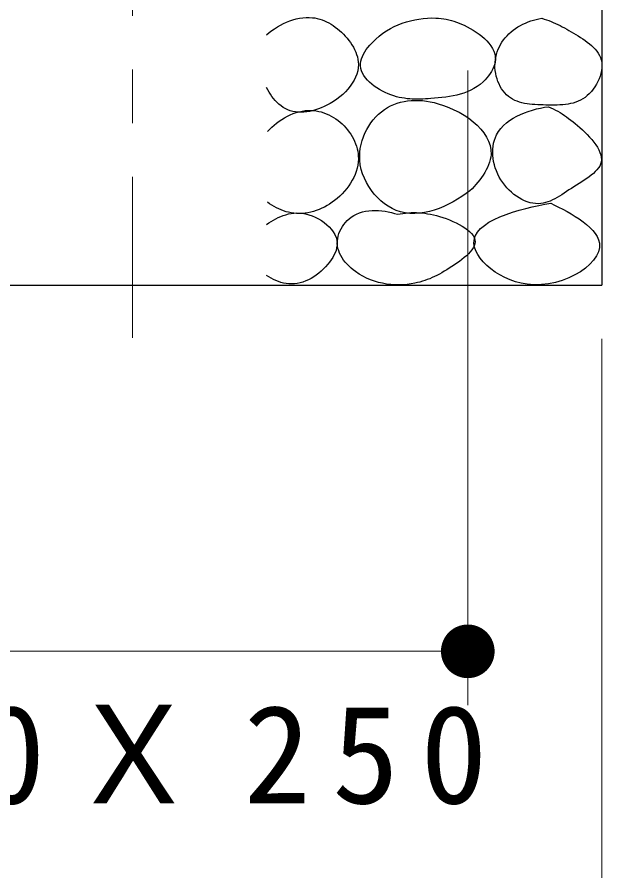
# Model space of a CAD drawing. Units: millimetres on the paper, scale 1:20. Extents: x -365 to 0, y 0 to 257.
# Drawn here: x -159.08 to -148.18, y 45.37 to 61.27 of the extents above; entities that cross this region are included whole.
import ezdxf

# ---------------------------------------------------------------- set-up
doc = ezdxf.new("R2010")
doc.units = ezdxf.units.MM
doc.linetypes.add('USER2', pattern=[6, 3, -1, 1, -1])
doc.layers.add('1_20', color=7, linetype='Continuous', lineweight=25)
doc.styles.add('ＭＳ ゴシック', font='')
doc.styles.get('ＭＳ ゴシック').set_extended_font_data('MS Gothic')

# ---------------------------------------------------------------- blocks, each defined once
blk = doc.blocks.new('filled_dot')
at = {"color": 0, "linetype": 'Continuous', "lineweight": -2, "const_width": 1.25}
blk.add_lwpolyline([(-0.625, 0, 1), (0.625, 0, 1)], format="xyb", close=True, dxfattribs=at)

msp = doc.modelspace()

# ---------------------------------------------------------------- linework, layer by layer
at = {"layer": '1_20', "linetype": 'USER2', "lineweight": 13}
msp.add_line((-156.934, 55.294), (-156.934, 75.775), dxfattribs=at)
at = {"layer": '1_20'}
for p in [(-148.184, 62.778), (-165.684, 56.278)]:
    msp.add_line(p, (-148.184, 56.278), dxfattribs=at)
at = {"layer": '1_20', "lineweight": 13}
for p, q in [((-150.684, 60.278), (-150.684, 48.457)), ((-148.184, 55.278), (-148.184, 38.278)), ((-150.684, 49.457), (-163.184, 49.457))]:
    msp.add_line(p, q, dxfattribs=at)
at = {"layer": '1_20'}
for points in [[(-154.434, 60.943), (-154.387, 60.982), (-154.337, 61.02), (-154.285, 61.055), (-154.232, 61.089), (-154.176, 61.121), (-154.119, 61.15), (-154.061, 61.176), (-154.002, 61.199), (-153.942, 61.22), (-153.882, 61.236), (-153.821, 61.25), (-153.76, 61.259), (-153.699, 61.264), (-153.639, 61.264), (-153.579, 61.26), (-153.533, 61.254), (-153.489, 61.245), (-153.444, 61.233), (-153.401, 61.219), (-153.357, 61.202), (-153.315, 61.183), (-153.273, 61.161), (-153.232, 61.138), (-153.192, 61.112), (-153.153, 61.084), (-153.114, 61.055), (-153.077, 61.024), (-153.04, 60.991), (-153.003, 60.955), (-152.967, 60.917), (-152.933, 60.878), (-152.901, 60.837), (-152.87, 60.795), (-152.842, 60.752), (-152.816, 60.709), (-152.793, 60.664), (-152.773, 60.619), (-152.756, 60.574), (-152.742, 60.528), (-152.732, 60.481), (-152.726, 60.435), (-152.723, 60.389), (-152.726, 60.328), (-152.736, 60.268), (-152.752, 60.209), (-152.775, 60.15), (-152.803, 60.093), (-152.836, 60.037), (-152.874, 59.983), (-152.917, 59.93), (-152.964, 59.879), (-153.015, 59.831), (-153.069, 59.785), (-153.125, 59.741), (-153.185, 59.701), (-153.246, 59.663), (-153.309, 59.628), (-153.362, 59.603), (-153.415, 59.58), (-153.468, 59.559), (-153.522, 59.541), (-153.576, 59.526), (-153.63, 59.514), (-153.684, 59.505), (-153.737, 59.5), (-153.79, 59.498), (-153.842, 59.499), (-153.894, 59.504), (-153.944, 59.513), (-153.993, 59.526), (-154.04, 59.543), (-154.086, 59.565), (-154.126, 59.589), (-154.165, 59.616), (-154.203, 59.646), (-154.238, 59.68), (-154.272, 59.715), (-154.304, 59.753), (-154.334, 59.792), (-154.362, 59.833), (-154.388, 59.875), (-154.412, 59.918), (-154.434, 59.961)], [(-154.418, 59.137), (-154.378, 59.179), (-154.336, 59.219), (-154.292, 59.258), (-154.246, 59.295), (-154.198, 59.331), (-154.149, 59.364), (-154.098, 59.395), (-154.046, 59.424), (-153.993, 59.45), (-153.939, 59.473), (-153.884, 59.492), (-153.828, 59.508), (-153.772, 59.521), (-153.715, 59.529), (-153.658, 59.533), (-153.609, 59.533), (-153.56, 59.53), (-153.512, 59.524), (-153.463, 59.515), (-153.415, 59.503), (-153.368, 59.488), (-153.321, 59.471), (-153.275, 59.45), (-153.23, 59.428), (-153.186, 59.403), (-153.144, 59.375), (-153.102, 59.346), (-153.062, 59.314), (-153.024, 59.28), (-152.989, 59.245), (-152.955, 59.208), (-152.923, 59.169), (-152.893, 59.129), (-152.865, 59.088), (-152.839, 59.046), (-152.815, 59.002), (-152.794, 58.957), (-152.776, 58.912), (-152.76, 58.866), (-152.747, 58.819), (-152.736, 58.772), (-152.729, 58.725), (-152.725, 58.678), (-152.723, 58.63), (-152.726, 58.571), (-152.734, 58.513), (-152.746, 58.455), (-152.762, 58.397), (-152.783, 58.341), (-152.808, 58.285), (-152.836, 58.231), (-152.868, 58.177), (-152.902, 58.126), (-152.94, 58.076), (-152.981, 58.027), (-153.024, 57.981), (-153.07, 57.936), (-153.117, 57.894), (-153.167, 57.854), (-153.212, 57.821), (-153.259, 57.789), (-153.307, 57.76), (-153.355, 57.733), (-153.405, 57.709), (-153.456, 57.687), (-153.507, 57.667), (-153.558, 57.65), (-153.61, 57.636), (-153.663, 57.625), (-153.716, 57.617), (-153.769, 57.612), (-153.822, 57.61), (-153.874, 57.612), (-153.927, 57.616), (-153.975, 57.624), (-154.023, 57.634), (-154.07, 57.646), (-154.116, 57.661), (-154.162, 57.679), (-154.207, 57.698), (-154.252, 57.72), (-154.295, 57.743), (-154.337, 57.768), (-154.379, 57.794), (-154.418, 57.822)], [(-154.434, 57.41), (-154.393, 57.438), (-154.35, 57.465), (-154.307, 57.491), (-154.262, 57.515), (-154.217, 57.537), (-154.17, 57.557), (-154.123, 57.575), (-154.075, 57.59), (-154.026, 57.603), (-153.976, 57.613), (-153.925, 57.619), (-153.874, 57.622), (-153.822, 57.621), (-153.769, 57.616), (-153.708, 57.606), (-153.646, 57.59), (-153.586, 57.569), (-153.526, 57.544), (-153.468, 57.514), (-153.412, 57.481), (-153.359, 57.444), (-153.31, 57.404), (-153.265, 57.361), (-153.225, 57.315), (-153.19, 57.268), (-153.162, 57.218), (-153.14, 57.167), (-153.126, 57.115), (-153.119, 57.062), (-153.121, 57.017), (-153.128, 56.971), (-153.14, 56.926), (-153.157, 56.881), (-153.178, 56.836), (-153.202, 56.792), (-153.23, 56.749), (-153.261, 56.707), (-153.294, 56.666), (-153.333, 56.621), (-153.374, 56.579), (-153.417, 56.539), (-153.461, 56.501), (-153.507, 56.466), (-153.555, 56.433), (-153.604, 56.404), (-153.654, 56.378), (-153.705, 56.355), (-153.756, 56.336), (-153.809, 56.321), (-153.862, 56.309), (-153.915, 56.302), (-153.969, 56.3), (-154.022, 56.301), (-154.071, 56.307), (-154.119, 56.317), (-154.167, 56.329), (-154.214, 56.345), (-154.26, 56.364), (-154.306, 56.385), (-154.35, 56.408), (-154.393, 56.433), (-154.434, 56.46)]]:
    msp.add_lwpolyline(points, dxfattribs=at)
for points in [[(-151.278, 61.253), (-151.229, 61.249), (-151.18, 61.244), (-151.132, 61.238), (-151.084, 61.229), (-151.037, 61.219), (-150.989, 61.207), (-150.942, 61.193), (-150.895, 61.177), (-150.847, 61.159), (-150.799, 61.14), (-150.751, 61.118), (-150.694, 61.09), (-150.638, 61.06), (-150.581, 61.027), (-150.526, 60.991), (-150.473, 60.954), (-150.422, 60.914), (-150.374, 60.872), (-150.33, 60.829), (-150.29, 60.783), (-150.254, 60.736), (-150.224, 60.688), (-150.2, 60.638), (-150.182, 60.588), (-150.172, 60.536), (-150.17, 60.483), (-150.174, 60.438), (-150.183, 60.393), (-150.198, 60.348), (-150.217, 60.304), (-150.24, 60.26), (-150.266, 60.218), (-150.296, 60.176), (-150.328, 60.137), (-150.363, 60.099), (-150.399, 60.064), (-150.454, 60.018), (-150.51, 59.977), (-150.569, 59.94), (-150.63, 59.908), (-150.693, 59.881), (-150.758, 59.856), (-150.823, 59.836), (-150.89, 59.818), (-150.958, 59.803), (-151.027, 59.79), (-151.096, 59.78), (-151.165, 59.771), (-151.234, 59.764), (-151.304, 59.758), (-151.372, 59.753), (-151.422, 59.749), (-151.472, 59.746), (-151.521, 59.744), (-151.571, 59.742), (-151.62, 59.742), (-151.669, 59.742), (-151.718, 59.744), (-151.767, 59.747), (-151.816, 59.751), (-151.865, 59.758), (-151.915, 59.766), (-151.965, 59.776), (-152.015, 59.788), (-152.065, 59.803), (-152.116, 59.82), (-152.169, 59.841), (-152.223, 59.865), (-152.276, 59.892), (-152.328, 59.921), (-152.379, 59.952), (-152.427, 59.985), (-152.473, 60.021), (-152.516, 60.058), (-152.555, 60.098), (-152.59, 60.138), (-152.62, 60.181), (-152.645, 60.224), (-152.664, 60.269), (-152.677, 60.315), (-152.683, 60.361), (-152.683, 60.404), (-152.677, 60.448), (-152.665, 60.492), (-152.649, 60.535), (-152.628, 60.579), (-152.604, 60.622), (-152.576, 60.665), (-152.545, 60.706), (-152.511, 60.747), (-152.475, 60.787), (-152.438, 60.825), (-152.4, 60.861), (-152.334, 60.917), (-152.266, 60.969), (-152.197, 61.016), (-152.126, 61.058), (-152.053, 61.096), (-151.979, 61.129), (-151.904, 61.158), (-151.828, 61.183), (-151.751, 61.204), (-151.673, 61.222), (-151.594, 61.235), (-151.516, 61.245), (-151.436, 61.251), (-151.357, 61.254)], [(-149.307, 61.248), (-149.262, 61.235), (-149.218, 61.22), (-149.175, 61.205), (-149.132, 61.188), (-149.09, 61.171), (-149.048, 61.152), (-149.006, 61.133), (-148.964, 61.112), (-148.923, 61.091), (-148.882, 61.069), (-148.84, 61.046), (-148.799, 61.022), (-148.757, 60.998), (-148.715, 60.973), (-148.673, 60.947), (-148.629, 60.92), (-148.585, 60.893), (-148.542, 60.864), (-148.499, 60.835), (-148.457, 60.805), (-148.417, 60.773), (-148.379, 60.741), (-148.343, 60.707), (-148.31, 60.671), (-148.279, 60.635), (-148.253, 60.597), (-148.23, 60.557), (-148.211, 60.515), (-148.198, 60.472), (-148.188, 60.425), (-148.185, 60.375), (-148.186, 60.325), (-148.192, 60.274), (-148.203, 60.222), (-148.218, 60.17), (-148.237, 60.119), (-148.259, 60.069), (-148.285, 60.02), (-148.315, 59.972), (-148.347, 59.927), (-148.381, 59.884), (-148.419, 59.844), (-148.458, 59.808), (-148.499, 59.775), (-148.54, 59.747), (-148.583, 59.723), (-148.627, 59.702), (-148.673, 59.685), (-148.719, 59.67), (-148.767, 59.659), (-148.816, 59.649), (-148.865, 59.642), (-148.915, 59.637), (-148.966, 59.634), (-149.017, 59.632), (-149.069, 59.631), (-149.122, 59.631), (-149.174, 59.631), (-149.227, 59.633), (-149.279, 59.634), (-149.33, 59.635), (-149.381, 59.637), (-149.432, 59.64), (-149.482, 59.644), (-149.531, 59.649), (-149.58, 59.656), (-149.628, 59.664), (-149.675, 59.675), (-149.721, 59.687), (-149.765, 59.702), (-149.808, 59.72), (-149.848, 59.74), (-149.887, 59.764), (-149.924, 59.791), (-149.96, 59.822), (-149.994, 59.857), (-150.025, 59.895), (-150.053, 59.936), (-150.079, 59.98), (-150.102, 60.025), (-150.122, 60.073), (-150.139, 60.122), (-150.153, 60.172), (-150.164, 60.223), (-150.172, 60.274), (-150.177, 60.326), (-150.178, 60.377), (-150.176, 60.428), (-150.17, 60.479), (-150.162, 60.528), (-150.15, 60.577), (-150.135, 60.625), (-150.117, 60.672), (-150.096, 60.717), (-150.073, 60.761), (-150.047, 60.804), (-150.019, 60.845), (-149.988, 60.884), (-149.953, 60.923), (-149.916, 60.96), (-149.877, 60.995), (-149.836, 61.027), (-149.793, 61.058), (-149.749, 61.087), (-149.703, 61.113), (-149.656, 61.137), (-149.608, 61.16), (-149.559, 61.18), (-149.509, 61.198), (-149.459, 61.214), (-149.408, 61.227), (-149.358, 61.239)], [(-150.643, 58.036), (-150.717, 57.983), (-150.794, 57.93), (-150.875, 57.879), (-150.958, 57.831), (-151.043, 57.786), (-151.13, 57.745), (-151.219, 57.708), (-151.309, 57.676), (-151.4, 57.65), (-151.491, 57.63), (-151.582, 57.617), (-151.673, 57.611), (-151.763, 57.613), (-151.852, 57.624), (-151.94, 57.645), (-152.017, 57.671), (-152.093, 57.706), (-152.166, 57.747), (-152.236, 57.795), (-152.303, 57.848), (-152.366, 57.908), (-152.426, 57.972), (-152.48, 58.041), (-152.53, 58.114), (-152.574, 58.19), (-152.612, 58.269), (-152.644, 58.35), (-152.669, 58.434), (-152.687, 58.519), (-152.697, 58.604), (-152.699, 58.678), (-152.696, 58.752), (-152.687, 58.825), (-152.673, 58.898), (-152.654, 58.97), (-152.63, 59.04), (-152.601, 59.108), (-152.568, 59.174), (-152.531, 59.238), (-152.491, 59.299), (-152.446, 59.357), (-152.398, 59.411), (-152.348, 59.462), (-152.294, 59.508), (-152.237, 59.55), (-152.181, 59.586), (-152.123, 59.617), (-152.063, 59.644), (-152.001, 59.667), (-151.937, 59.686), (-151.872, 59.7), (-151.805, 59.711), (-151.737, 59.718), (-151.668, 59.72), (-151.598, 59.719), (-151.527, 59.714), (-151.456, 59.706), (-151.383, 59.693), (-151.31, 59.678), (-151.237, 59.658), (-151.138, 59.626), (-151.038, 59.589), (-150.941, 59.545), (-150.846, 59.497), (-150.754, 59.443), (-150.667, 59.385), (-150.586, 59.322), (-150.511, 59.256), (-150.443, 59.186), (-150.384, 59.113), (-150.335, 59.037), (-150.296, 58.958), (-150.268, 58.878), (-150.253, 58.796), (-150.251, 58.712), (-150.256, 58.664), (-150.266, 58.616), (-150.279, 58.567), (-150.297, 58.519), (-150.318, 58.471), (-150.342, 58.423), (-150.368, 58.376), (-150.397, 58.329), (-150.429, 58.284), (-150.462, 58.239), (-150.496, 58.196), (-150.532, 58.154), (-150.568, 58.113), (-150.605, 58.074)], [(-149.18, 59.601), (-149.135, 59.581), (-149.091, 59.56), (-149.049, 59.538), (-149.007, 59.516), (-148.965, 59.492), (-148.925, 59.466), (-148.884, 59.44), (-148.844, 59.412), (-148.804, 59.383), (-148.764, 59.353), (-148.723, 59.321), (-148.683, 59.287), (-148.641, 59.252), (-148.595, 59.212), (-148.549, 59.17), (-148.503, 59.126), (-148.458, 59.081), (-148.415, 59.035), (-148.374, 58.989), (-148.336, 58.941), (-148.3, 58.894), (-148.269, 58.846), (-148.243, 58.799), (-148.221, 58.751), (-148.205, 58.705), (-148.196, 58.659), (-148.193, 58.614), (-148.198, 58.571), (-148.209, 58.533), (-148.226, 58.497), (-148.248, 58.461), (-148.276, 58.427), (-148.307, 58.393), (-148.343, 58.36), (-148.382, 58.328), (-148.424, 58.296), (-148.468, 58.265), (-148.514, 58.234), (-148.561, 58.203), (-148.609, 58.173), (-148.657, 58.142), (-148.705, 58.112), (-148.752, 58.081), (-148.798, 58.05), (-148.843, 58.02), (-148.888, 57.991), (-148.932, 57.962), (-148.976, 57.935), (-149.02, 57.909), (-149.063, 57.886), (-149.107, 57.864), (-149.15, 57.845), (-149.193, 57.828), (-149.237, 57.815), (-149.281, 57.804), (-149.325, 57.798), (-149.37, 57.795), (-149.421, 57.796), (-149.472, 57.803), (-149.524, 57.814), (-149.576, 57.83), (-149.627, 57.85), (-149.678, 57.875), (-149.728, 57.903), (-149.777, 57.934), (-149.825, 57.969), (-149.871, 58.008), (-149.915, 58.049), (-149.957, 58.093), (-149.996, 58.139), (-150.033, 58.188), (-150.067, 58.238), (-150.098, 58.292), (-150.126, 58.347), (-150.151, 58.404), (-150.171, 58.461), (-150.189, 58.519), (-150.202, 58.578), (-150.212, 58.637), (-150.218, 58.695), (-150.22, 58.754), (-150.218, 58.811), (-150.212, 58.868), (-150.202, 58.923), (-150.188, 58.977), (-150.169, 59.028), (-150.146, 59.078), (-150.11, 59.139), (-150.067, 59.196), (-150.018, 59.249), (-149.964, 59.298), (-149.904, 59.344), (-149.841, 59.385), (-149.773, 59.423), (-149.703, 59.457), (-149.63, 59.488), (-149.556, 59.515), (-149.48, 59.539), (-149.404, 59.559), (-149.329, 59.576), (-149.253, 59.59)], [(-149.139, 57.804), (-149.066, 57.77), (-148.991, 57.732), (-148.913, 57.693), (-148.835, 57.65), (-148.757, 57.606), (-148.68, 57.559), (-148.606, 57.51), (-148.535, 57.459), (-148.469, 57.407), (-148.409, 57.353), (-148.356, 57.297), (-148.31, 57.24), (-148.274, 57.182), (-148.248, 57.123), (-148.232, 57.062), (-148.231, 56.982), (-148.249, 56.901), (-148.286, 56.821), (-148.339, 56.742), (-148.408, 56.666), (-148.49, 56.595), (-148.585, 56.528), (-148.689, 56.467), (-148.803, 56.413), (-148.923, 56.367), (-149.05, 56.33), (-149.18, 56.303), (-149.312, 56.287), (-149.446, 56.284), (-149.578, 56.293), (-149.687, 56.312), (-149.793, 56.339), (-149.896, 56.375), (-149.994, 56.418), (-150.088, 56.467), (-150.175, 56.522), (-150.256, 56.581), (-150.33, 56.644), (-150.396, 56.71), (-150.452, 56.778), (-150.498, 56.847), (-150.534, 56.917), (-150.558, 56.985), (-150.569, 57.053), (-150.567, 57.117), (-150.546, 57.193), (-150.506, 57.264), (-150.448, 57.33), (-150.375, 57.391), (-150.289, 57.449), (-150.191, 57.501), (-150.085, 57.55), (-149.971, 57.595), (-149.851, 57.635), (-149.729, 57.672), (-149.605, 57.706), (-149.482, 57.735), (-149.362, 57.761), (-149.247, 57.784)], [(-151.994, 57.597), (-151.943, 57.606), (-151.892, 57.614), (-151.842, 57.62), (-151.792, 57.625), (-151.742, 57.628), (-151.691, 57.629), (-151.641, 57.629), (-151.59, 57.626), (-151.538, 57.622), (-151.486, 57.616), (-151.433, 57.609), (-151.379, 57.599), (-151.324, 57.587), (-151.268, 57.573), (-151.21, 57.556), (-151.149, 57.537), (-151.087, 57.516), (-151.025, 57.492), (-150.963, 57.466), (-150.903, 57.439), (-150.845, 57.409), (-150.79, 57.378), (-150.739, 57.346), (-150.692, 57.311), (-150.65, 57.276), (-150.615, 57.239), (-150.586, 57.202), (-150.565, 57.163), (-150.552, 57.124), (-150.548, 57.083), (-150.553, 57.047), (-150.565, 57.01), (-150.583, 56.973), (-150.608, 56.936), (-150.637, 56.899), (-150.671, 56.863), (-150.709, 56.826), (-150.75, 56.79), (-150.794, 56.755), (-150.84, 56.721), (-150.886, 56.687), (-150.934, 56.655), (-150.981, 56.624), (-151.029, 56.593), (-151.076, 56.563), (-151.122, 56.535), (-151.168, 56.509), (-151.214, 56.484), (-151.259, 56.46), (-151.304, 56.438), (-151.349, 56.417), (-151.394, 56.398), (-151.439, 56.38), (-151.484, 56.364), (-151.53, 56.349), (-151.576, 56.335), (-151.622, 56.324), (-151.67, 56.313), (-151.742, 56.3), (-151.816, 56.291), (-151.891, 56.285), (-151.966, 56.283), (-152.043, 56.284), (-152.12, 56.289), (-152.197, 56.299), (-152.273, 56.312), (-152.349, 56.33), (-152.424, 56.352), (-152.499, 56.378), (-152.571, 56.409), (-152.642, 56.444), (-152.711, 56.484), (-152.778, 56.529), (-152.819, 56.561), (-152.859, 56.594), (-152.897, 56.629), (-152.934, 56.666), (-152.967, 56.705), (-152.999, 56.744), (-153.027, 56.786), (-153.052, 56.828), (-153.073, 56.872), (-153.09, 56.917), (-153.104, 56.963), (-153.112, 57.009), (-153.116, 57.056), (-153.115, 57.102), (-153.109, 57.148), (-153.099, 57.193), (-153.085, 57.238), (-153.068, 57.283), (-153.046, 57.326), (-153.022, 57.368), (-152.995, 57.408), (-152.964, 57.445), (-152.931, 57.481), (-152.896, 57.513), (-152.859, 57.543), (-152.81, 57.575), (-152.757, 57.602), (-152.703, 57.625), (-152.647, 57.642), (-152.589, 57.655), (-152.53, 57.664), (-152.469, 57.669), (-152.409, 57.67), (-152.348, 57.668), (-152.287, 57.662), (-152.226, 57.654), (-152.166, 57.643), (-152.107, 57.63), (-152.05, 57.614)]]:
    msp.add_lwpolyline(points, close=True, dxfattribs=at)

# ---------------------------------------------------------------- block references
at = {"layer": '1_20', "lineweight": 13, "xscale": 0.4, "yscale": 0.4, "rotation": 180}
msp.add_blockref('filled_dot', (-150.684, 49.457), dxfattribs=at)

# ---------------------------------------------------------------- texts
at = {"layer": '1_20', "insert": (-156.509, 48.457), "char_height": 1.833, "attachment_point": 2, "style": 'ＭＳ ゴシック'}
msp.add_mtext('\\T1.32;250Ｘ250', dxfattribs=at)

doc.saveas('drawing.dxf')
